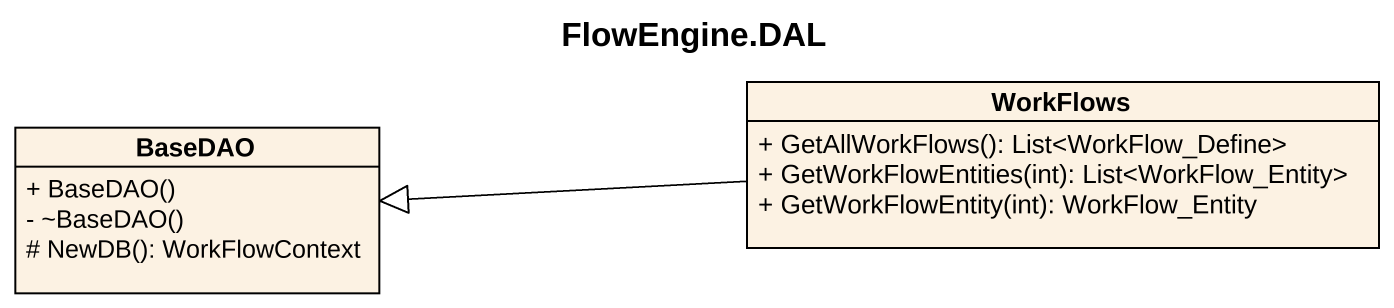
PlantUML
@startuml
title FlowEngine.DAL
hide circle
hide empty members
skinparam classAttributeIconSize 0
class BaseDAO {
  + BaseDAO()
  - ~BaseDAO()
  # NewDB(): WorkFlowContext
}
class WorkFlows {
  + GetAllWorkFlows(): List<WorkFlow_Define>
  + GetWorkFlowEntities(int): List<WorkFlow_Entity>
  + GetWorkFlowEntity(int): WorkFlow_Entity
}
WorkFlows -left-|> BaseDAO
@enduml
